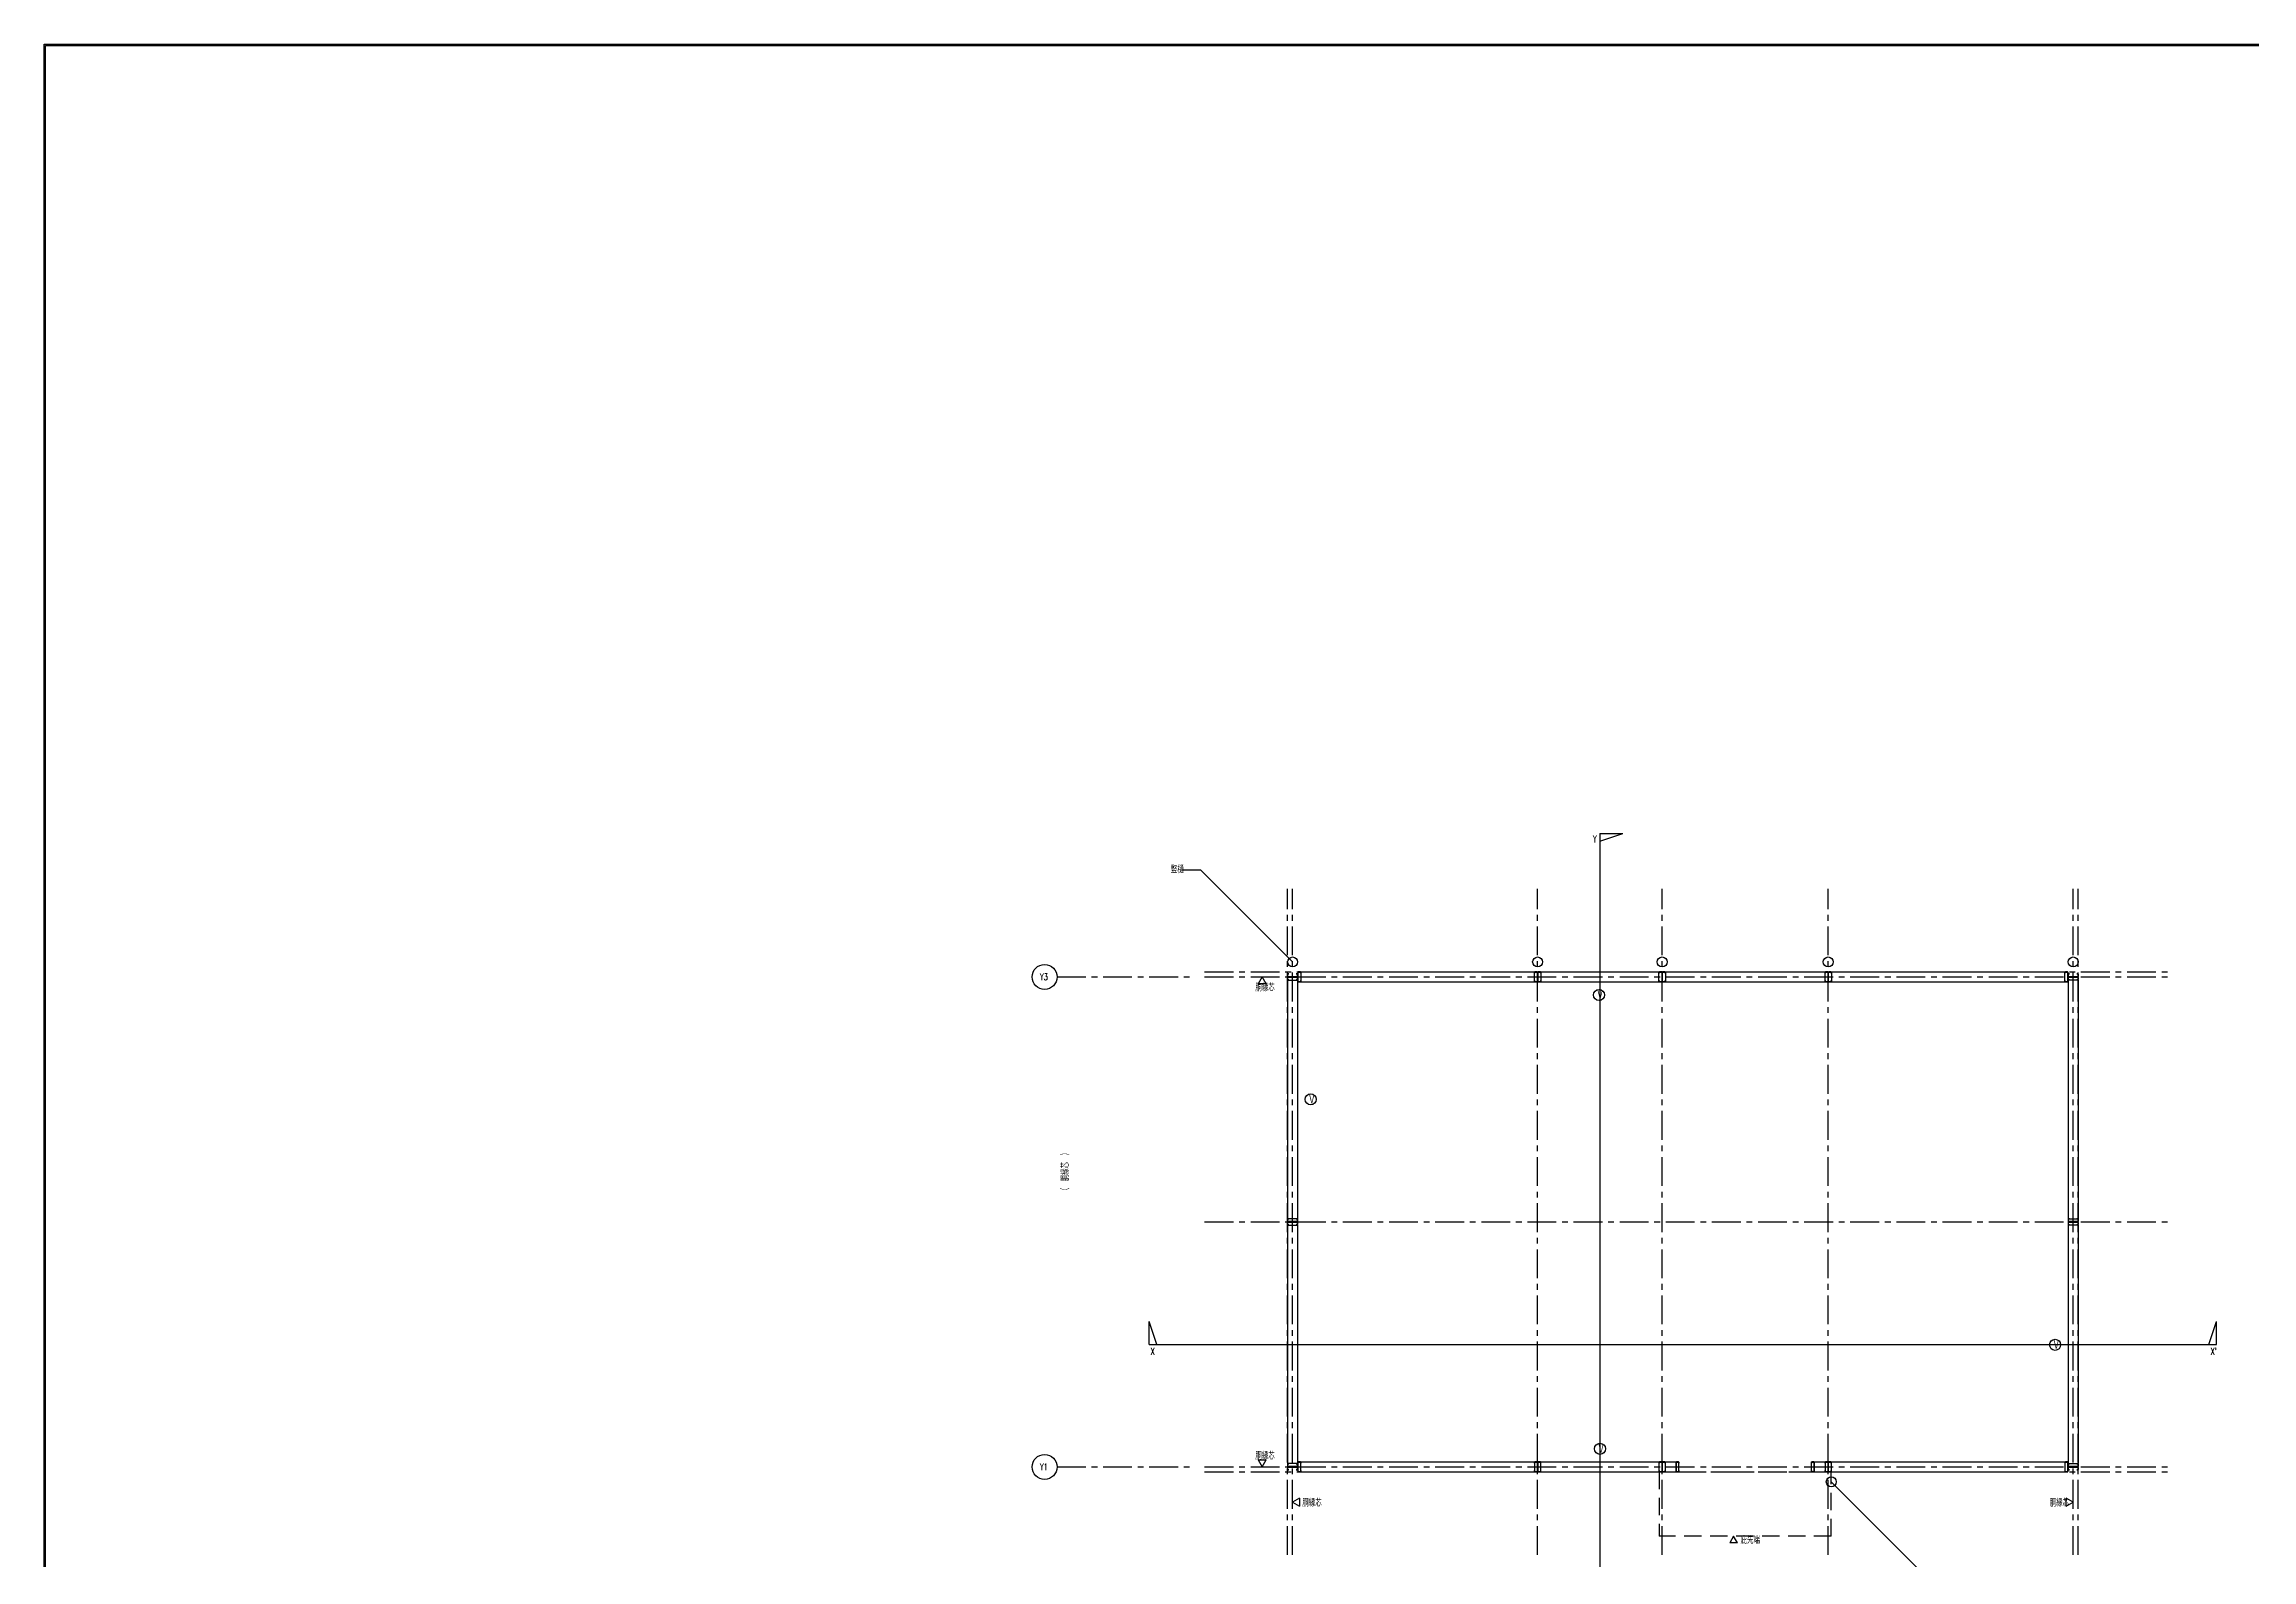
# Model space of a CAD drawing. Extents: x 1366 to 82739, y 2041 to 57026.
# Drawn here: x 1366 to 49231, y 24162 to 57026 of the extents above; entities that cross this region are included whole.
import ezdxf

# ---------------------------------------------------------------- set-up
doc = ezdxf.new("R2010")
doc.units = 0
doc.header["$LTSCALE"] = 500
doc.linetypes.add('CENTER', pattern=[2, 1.25, -0.25, 0.25, -0.25])
doc.linetypes.add('DASHED', pattern=[1.125, 0.75, -0.375])
for name, color, linetype in [('CENTER', 2, 'CENTER'), ('DOUBUTI', 7, 'Continuous'), ('HASEN', 7, 'DASHED'), ('MOJI', 7, 'Continuous'), ('SUNPO', 2, 'Continuous'), ('WAKU', 7, 'Continuous'), ('ZU1', 4, 'Continuous'), ('ZU2', 3, 'Continuous')]:
    doc.layers.add(name, color=color, linetype=linetype)
doc.styles.get("Standard").update_dxf_attribs({"font": 'simplex', "width": 0.7, "bigfont": 'bigfont'})

msp = doc.modelspace()

# ---------------------------------------------------------------- linework, layer by layer
at = {"layer": 'CENTER', "linetype": 'Continuous'}
for p, q in [((35096, 39910), (35096, 23070)), ((35096, 39910), (35596, 39910)), ((35096, 39744), (35596, 39910)), ((25326, 28834), (25326, 29334)), ((25493, 28834), (25326, 29334)), ((48300, 28834), (48466, 29334)), ((48466, 28834), (48466, 29334)), ((25326, 28834), (48466, 28834))]:
    msp.add_line(p, q, dxfattribs=at)
at = {"layer": 'CENTER', "linetype": 'CENTER'}
for p, q in [((28326, 24270), (28326, 38710)), ((28434, 24270), (28434, 38710)), ((33746, 24270), (33746, 38710)), ((36446, 24270), (36446, 38710)), ((40046, 24270), (40046, 38710)), ((45358, 24270), (45358, 38710)), ((45466, 24270), (45466, 38710)), ((26526, 36910), (47482, 36910)), ((23326, 36802), (26310, 36802)), ((26526, 36802), (47482, 36802)), ((26526, 31490), (47482, 31490)), ((23326, 26178), (26310, 26178)), ((26526, 26178), (47482, 26178)), ((26526, 26070), (47482, 26070))]:
    msp.add_line(p, q, dxfattribs=at)
at = {"layer": 'CENTER', "linetype": 'Continuous'}
for centre in [(23056, 36802), (23056, 26178)]:
    msp.add_circle(centre, 270, dxfattribs=at)
at = {"layer": 'DOUBUTI', "linetype": 'Continuous'}
for p, q in [((28615, 36910), (33677, 36910)), ((28615, 36910), (28615, 36694)), ((33677, 36694), (33677, 36910)), ((33816, 36910), (36377, 36910)), ((33816, 36910), (33816, 36694)), ((36377, 36694), (36377, 36910)), ((36516, 36910), (39977, 36910)), ((36516, 36910), (36516, 36694)), ((39977, 36694), (39977, 36910)), ((40116, 36910), (45177, 36910)), ((40116, 36910), (40116, 36694)), ((45177, 36694), (45177, 36910)), ((28326, 36733), (28326, 31560)), ((28326, 36733), (28542, 36733)), ((28542, 36733), (28542, 31560)), ((28615, 36694), (33677, 36694)), ((33816, 36694), (36377, 36694)), ((36516, 36694), (39977, 36694)), ((40116, 36694), (45177, 36694)), ((45250, 36733), (45250, 31560)), ((45466, 36733), (45250, 36733)), ((45250, 36733), (45250, 31560)), ((45466, 36733), (45250, 36733)), ((45466, 36733), (45466, 31560)), ((45466, 36733), (45466, 31560)), ((28542, 31560), (28326, 31560)), ((28326, 31421), (28326, 26248)), ((28326, 31421), (28542, 31421)), ((28542, 31421), (28542, 26248)), ((45250, 31560), (45466, 31560)), ((45250, 31560), (45466, 31560)), ((45250, 31421), (45250, 26248)), ((45466, 31421), (45250, 31421)), ((45250, 31421), (45250, 26248)), ((45466, 31421), (45250, 31421)), ((45466, 31421), (45466, 26248)), ((45466, 31421), (45466, 26248)), ((28542, 26248), (28326, 26248)), ((28615, 26286), (33677, 26286)), ((28615, 26070), (28615, 26286)), ((28615, 26070), (33677, 26070)), ((33677, 26286), (33677, 26070)), ((33816, 26286), (36377, 26286)), ((33816, 26070), (33816, 26286)), ((33816, 26070), (36377, 26070)), ((36377, 26286), (36377, 26070)), ((36516, 26286), (36811, 26286)), ((36516, 26070), (36516, 26286)), ((36516, 26070), (36811, 26070)), ((36747, 26278), (36747, 26078)), ((36750, 26078), (36750, 26278)), ((36803, 26286), (36755, 26286)), ((36755, 26284), (36803, 26284)), ((36803, 26073), (36755, 26073)), ((36755, 26070), (36803, 26070)), ((36809, 26278), (36809, 26258)), ((36809, 26258), (36811, 26258)), ((36811, 26098), (36809, 26098)), ((36809, 26098), (36809, 26078)), ((36811, 26258), (36811, 26278)), ((36811, 26078), (36811, 26098)), ((39681, 26286), (39977, 26286)), ((39681, 26278), (39681, 26258)), ((39681, 26258), (39684, 26258)), ((39681, 26098), (39681, 26078)), ((39684, 26098), (39681, 26098)), ((39681, 26070), (39977, 26070)), ((39684, 26258), (39684, 26278)), ((39684, 26078), (39684, 26098)), ((39737, 26286), (39689, 26286)), ((39689, 26284), (39737, 26284)), ((39737, 26073), (39689, 26073)), ((39689, 26070), (39737, 26070)), ((39743, 26278), (39743, 26078)), ((39745, 26078), (39745, 26278)), ((39977, 26286), (39977, 26070)), ((40116, 26286), (45177, 26286)), ((40116, 26070), (40116, 26286)), ((40116, 26070), (45177, 26070)), ((45177, 26286), (45177, 26070)), ((45250, 26248), (45466, 26248)), ((45250, 26248), (45466, 26248))]:
    msp.add_line(p, q, dxfattribs=at)
for centre, radius, start, end in [((36755, 26278), 8, 90, 180), ((36755, 26078), 8, 180, 270), ((36755, 26278), 5.7, 90, 180), ((36755, 26078), 5.7, 180, 270), ((36803, 26278), 8, 0, 90), ((36803, 26278), 5.7, 0, 90), ((36803, 26078), 8, 270, 0), ((36803, 26078), 5.7, 270, 0), ((39689, 26278), 8, 90, 180), ((39689, 26078), 8, 180, 270), ((39689, 26278), 5.7, 90, 180), ((39689, 26078), 5.7, 180, 270), ((39737, 26278), 8, 0, 90), ((39737, 26278), 5.7, 0, 90), ((39737, 26078), 8, 270, 0), ((39737, 26078), 5.7, 270, 0)]:
    msp.add_arc(centre, radius, start, end, dxfattribs=at)
at = {"layer": 'HASEN', "linetype": 'DASHED'}
for p, q in [((36380, 26070), (36380, 24678)), ((36380, 26070), (40113, 26070)), ((40113, 24678), (40113, 26070)), ((40113, 24678), (36380, 24678))]:
    msp.add_line(p, q, dxfattribs=at)
at = {"layer": 'MOJI', "linetype": 'Continuous'}
for p, q in [((27776, 36802), (27690, 36652)), ((27863, 36652), (27690, 36652)), ((27863, 36652), (27776, 36802)), ((27690, 26328), (27863, 26328)), ((27690, 26328), (27776, 26178)), ((27776, 26178), (27863, 26328)), ((28584, 25497), (28434, 25410)), ((28434, 25410), (28584, 25324)), ((28584, 25497), (28584, 25324)), ((45358, 25410), (45208, 25497)), ((45208, 25324), (45208, 25497)), ((45208, 25324), (45358, 25410)), ((37996, 24678), (37910, 24528)), ((38083, 24528), (37910, 24528)), ((38083, 24528), (37996, 24678))]:
    msp.add_line(p, q, dxfattribs=at)
at = {"layer": 'SUNPO', "linetype": 'Continuous'}
for p, q in [((26034, 39126), (26434, 39126)), ((28434, 37126), (26434, 39126)), ((40113, 25854), (42113, 23854))]:
    msp.add_line(p, q, dxfattribs=at)
at = {"layer": 'WAKU', "linetype": 'Continuous'}
for p, q in [((1366, 57026), (82739, 57026)), ((1366, 2378), (1366, 57026)), ((1396, 56996), (82709, 56996)), ((1396, 2408), (1396, 56996))]:
    msp.add_line(p, q, dxfattribs=at)
at = {"layer": 'ZU1', "linetype": 'Continuous'}
for p, q in [((28326, 36861), (28326, 36813)), ((28329, 36813), (28329, 36861)), ((28354, 36869), (28334, 36869)), ((28334, 36866), (28354, 36866)), ((28354, 36866), (28354, 36869)), ((28534, 36869), (28514, 36869)), ((28514, 36869), (28514, 36866)), ((28514, 36866), (28534, 36866)), ((28540, 36861), (28540, 36813)), ((28542, 36813), (28542, 36861)), ((28548, 36902), (28548, 36702)), ((28551, 36702), (28551, 36902)), ((28604, 36910), (28556, 36910)), ((28556, 36908), (28604, 36908)), ((28610, 36902), (28610, 36882)), ((28610, 36882), (28612, 36882)), ((28612, 36882), (28612, 36902)), ((33680, 36902), (33680, 36882)), ((33680, 36882), (33682, 36882)), ((33682, 36882), (33682, 36902)), ((33736, 36910), (33688, 36910)), ((33688, 36908), (33736, 36908)), ((33742, 36902), (33742, 36702)), ((33744, 36702), (33744, 36902)), ((33749, 36902), (33749, 36702)), ((33751, 36702), (33751, 36902)), ((33805, 36910), (33757, 36910)), ((33757, 36908), (33805, 36908)), ((33810, 36902), (33810, 36882)), ((33810, 36882), (33813, 36882)), ((33813, 36882), (33813, 36902)), ((36380, 36902), (36380, 36882)), ((36380, 36882), (36382, 36882)), ((36382, 36882), (36382, 36902)), ((36436, 36910), (36388, 36910)), ((36388, 36908), (36436, 36908)), ((36442, 36902), (36442, 36702)), ((36444, 36702), (36444, 36902)), ((36449, 36902), (36449, 36702)), ((36451, 36702), (36451, 36902)), ((36505, 36910), (36457, 36910)), ((36457, 36908), (36505, 36908)), ((36510, 36902), (36510, 36882)), ((36510, 36882), (36513, 36882)), ((36513, 36882), (36513, 36902)), ((39980, 36902), (39980, 36882)), ((39980, 36882), (39982, 36882)), ((39982, 36882), (39982, 36902)), ((40036, 36910), (39988, 36910)), ((39988, 36908), (40036, 36908)), ((40042, 36902), (40042, 36702)), ((40044, 36702), (40044, 36902)), ((40049, 36902), (40049, 36702)), ((40051, 36702), (40051, 36902)), ((40105, 36910), (40057, 36910)), ((40057, 36908), (40105, 36908)), ((40110, 36902), (40110, 36882)), ((40110, 36882), (40113, 36882)), ((40113, 36882), (40113, 36902)), ((45180, 36902), (45180, 36882)), ((45180, 36882), (45183, 36882)), ((45183, 36882), (45183, 36902)), ((45236, 36910), (45188, 36910)), ((45188, 36908), (45236, 36908)), ((45242, 36902), (45242, 36702)), ((45244, 36702), (45244, 36902)), ((45250, 36861), (45250, 36813)), ((45253, 36813), (45253, 36861)), ((45278, 36869), (45258, 36869)), ((45258, 36866), (45278, 36866)), ((45278, 36866), (45278, 36869)), ((45458, 36869), (45438, 36869)), ((45438, 36869), (45438, 36866)), ((45438, 36866), (45458, 36866)), ((45464, 36861), (45464, 36813)), ((45466, 36813), (45466, 36861)), ((28326, 36792), (28326, 36744)), ((28329, 36744), (28329, 36792)), ((28534, 36807), (28334, 36807)), ((28334, 36805), (28534, 36805)), ((28534, 36800), (28334, 36800)), ((28334, 36798), (28534, 36798)), ((28354, 36739), (28334, 36739)), ((28334, 36736), (28354, 36736)), ((28354, 36736), (28354, 36739)), ((28534, 36739), (28514, 36739)), ((28514, 36739), (28514, 36736)), ((28514, 36736), (28534, 36736)), ((28540, 36792), (28540, 36744)), ((28542, 36744), (28542, 36792)), ((28604, 36697), (28556, 36697)), ((28556, 36694), (28604, 36694)), ((28612, 36722), (28610, 36722)), ((28610, 36722), (28610, 36702)), ((28612, 36702), (28612, 36722)), ((33680, 36722), (33680, 36702)), ((33682, 36722), (33680, 36722)), ((33682, 36702), (33682, 36722)), ((33736, 36697), (33688, 36697)), ((33688, 36694), (33736, 36694)), ((33805, 36697), (33757, 36697)), ((33757, 36694), (33805, 36694)), ((33813, 36722), (33810, 36722)), ((33810, 36722), (33810, 36702)), ((33813, 36702), (33813, 36722)), ((36380, 36722), (36380, 36702)), ((36382, 36722), (36380, 36722)), ((36382, 36702), (36382, 36722)), ((36436, 36697), (36388, 36697)), ((36388, 36694), (36436, 36694)), ((36505, 36697), (36457, 36697)), ((36457, 36694), (36505, 36694)), ((36513, 36722), (36510, 36722)), ((36510, 36722), (36510, 36702)), ((36513, 36702), (36513, 36722)), ((39980, 36722), (39980, 36702)), ((39982, 36722), (39980, 36722)), ((39982, 36702), (39982, 36722)), ((40036, 36697), (39988, 36697)), ((39988, 36694), (40036, 36694)), ((40105, 36697), (40057, 36697)), ((40057, 36694), (40105, 36694)), ((40113, 36722), (40110, 36722)), ((40110, 36722), (40110, 36702)), ((40113, 36702), (40113, 36722)), ((45180, 36722), (45180, 36702)), ((45183, 36722), (45180, 36722)), ((45183, 36702), (45183, 36722)), ((45236, 36697), (45188, 36697)), ((45188, 36694), (45236, 36694)), ((45250, 36792), (45250, 36744)), ((45253, 36744), (45253, 36792)), ((45458, 36807), (45258, 36807)), ((45258, 36805), (45458, 36805)), ((45458, 36800), (45258, 36800)), ((45258, 36798), (45458, 36798)), ((45278, 36739), (45258, 36739)), ((45258, 36736), (45278, 36736)), ((45278, 36736), (45278, 36739)), ((45458, 36739), (45438, 36739)), ((45438, 36739), (45438, 36736)), ((45438, 36736), (45458, 36736)), ((45464, 36792), (45464, 36744)), ((45466, 36744), (45466, 36792)), ((28326, 31549), (28326, 31501)), ((28326, 31480), (28326, 31432)), ((28329, 31501), (28329, 31549)), ((28329, 31432), (28329, 31480)), ((28354, 31557), (28334, 31557)), ((28334, 31554), (28354, 31554)), ((28534, 31495), (28334, 31495)), ((28334, 31493), (28534, 31493)), ((28534, 31488), (28334, 31488)), ((28334, 31486), (28534, 31486)), ((28354, 31427), (28334, 31427)), ((28334, 31424), (28354, 31424)), ((28354, 31554), (28354, 31557)), ((28354, 31424), (28354, 31427)), ((28534, 31557), (28514, 31557)), ((28514, 31557), (28514, 31554)), ((28514, 31554), (28534, 31554)), ((28534, 31427), (28514, 31427)), ((28514, 31427), (28514, 31424)), ((28514, 31424), (28534, 31424)), ((28540, 31549), (28540, 31501)), ((28540, 31480), (28540, 31432)), ((28542, 31501), (28542, 31549)), ((28542, 31432), (28542, 31480)), ((45250, 31549), (45250, 31501)), ((45250, 31480), (45250, 31432)), ((45253, 31501), (45253, 31549)), ((45253, 31432), (45253, 31480)), ((45278, 31557), (45258, 31557)), ((45258, 31554), (45278, 31554)), ((45458, 31495), (45258, 31495)), ((45258, 31493), (45458, 31493)), ((45458, 31488), (45258, 31488)), ((45258, 31486), (45458, 31486)), ((45278, 31427), (45258, 31427)), ((45258, 31424), (45278, 31424)), ((45278, 31554), (45278, 31557)), ((45278, 31424), (45278, 31427)), ((45458, 31557), (45438, 31557)), ((45438, 31557), (45438, 31554)), ((45438, 31554), (45458, 31554)), ((45458, 31427), (45438, 31427)), ((45438, 31427), (45438, 31424)), ((45438, 31424), (45458, 31424)), ((45464, 31549), (45464, 31501)), ((45464, 31480), (45464, 31432)), ((45466, 31501), (45466, 31549)), ((45466, 31432), (45466, 31480)), ((28326, 26237), (28326, 26189)), ((28326, 26168), (28326, 26120)), ((28329, 26189), (28329, 26237)), ((28329, 26120), (28329, 26168)), ((28354, 26245), (28334, 26245)), ((28334, 26242), (28354, 26242)), ((28534, 26183), (28334, 26183)), ((28334, 26181), (28534, 26181)), ((28534, 26176), (28334, 26176)), ((28334, 26174), (28534, 26174)), ((28354, 26115), (28334, 26115)), ((28334, 26112), (28354, 26112)), ((28354, 26242), (28354, 26245)), ((28354, 26112), (28354, 26115)), ((28534, 26245), (28514, 26245)), ((28514, 26245), (28514, 26242)), ((28514, 26242), (28534, 26242)), ((28534, 26115), (28514, 26115)), ((28514, 26115), (28514, 26112)), ((28514, 26112), (28534, 26112)), ((28540, 26237), (28540, 26189)), ((28540, 26168), (28540, 26120)), ((28542, 26189), (28542, 26237)), ((28542, 26120), (28542, 26168)), ((28548, 26278), (28548, 26078)), ((28551, 26078), (28551, 26278)), ((28604, 26286), (28556, 26286)), ((28556, 26284), (28604, 26284)), ((28604, 26073), (28556, 26073)), ((28556, 26070), (28604, 26070)), ((28610, 26278), (28610, 26258)), ((28610, 26258), (28612, 26258)), ((28612, 26098), (28610, 26098)), ((28610, 26098), (28610, 26078)), ((28612, 26258), (28612, 26278)), ((28612, 26078), (28612, 26098)), ((33680, 26278), (33680, 26258)), ((33680, 26258), (33682, 26258)), ((33680, 26098), (33680, 26078)), ((33682, 26098), (33680, 26098)), ((33682, 26258), (33682, 26278)), ((33682, 26078), (33682, 26098)), ((33736, 26286), (33688, 26286)), ((33688, 26284), (33736, 26284)), ((33736, 26073), (33688, 26073)), ((33688, 26070), (33736, 26070)), ((33742, 26278), (33742, 26078)), ((33744, 26078), (33744, 26278)), ((33749, 26278), (33749, 26078)), ((33751, 26078), (33751, 26278)), ((33805, 26286), (33757, 26286)), ((33757, 26284), (33805, 26284)), ((33805, 26073), (33757, 26073)), ((33757, 26070), (33805, 26070)), ((33810, 26278), (33810, 26258)), ((33810, 26258), (33813, 26258)), ((33813, 26098), (33810, 26098)), ((33810, 26098), (33810, 26078)), ((33813, 26258), (33813, 26278)), ((33813, 26078), (33813, 26098)), ((36380, 26278), (36380, 26258)), ((36380, 26258), (36382, 26258)), ((36380, 26098), (36380, 26078)), ((36382, 26098), (36380, 26098)), ((36382, 26258), (36382, 26278)), ((36382, 26078), (36382, 26098)), ((36436, 26286), (36388, 26286)), ((36388, 26284), (36436, 26284)), ((36436, 26073), (36388, 26073)), ((36388, 26070), (36436, 26070)), ((36442, 26278), (36442, 26078)), ((36444, 26078), (36444, 26278)), ((36449, 26278), (36449, 26078)), ((36451, 26078), (36451, 26278)), ((36505, 26286), (36457, 26286)), ((36457, 26284), (36505, 26284)), ((36505, 26073), (36457, 26073)), ((36457, 26070), (36505, 26070)), ((36510, 26278), (36510, 26258)), ((36510, 26258), (36513, 26258)), ((36513, 26098), (36510, 26098)), ((36510, 26098), (36510, 26078)), ((36513, 26258), (36513, 26278)), ((36513, 26078), (36513, 26098)), ((36811, 26070), (36811, 26286)), ((39681, 26070), (39681, 26286)), ((39980, 26278), (39980, 26258)), ((39980, 26258), (39982, 26258)), ((39980, 26098), (39980, 26078)), ((39982, 26098), (39980, 26098)), ((39982, 26258), (39982, 26278)), ((39982, 26078), (39982, 26098)), ((40036, 26286), (39988, 26286)), ((39988, 26284), (40036, 26284)), ((40036, 26073), (39988, 26073)), ((39988, 26070), (40036, 26070)), ((40042, 26278), (40042, 26078)), ((40044, 26078), (40044, 26278)), ((40049, 26278), (40049, 26078)), ((40051, 26078), (40051, 26278)), ((40105, 26286), (40057, 26286)), ((40057, 26284), (40105, 26284)), ((40105, 26073), (40057, 26073)), ((40057, 26070), (40105, 26070)), ((40110, 26278), (40110, 26258)), ((40110, 26258), (40113, 26258)), ((40113, 26098), (40110, 26098)), ((40110, 26098), (40110, 26078)), ((40113, 26258), (40113, 26278)), ((40113, 26078), (40113, 26098)), ((45180, 26278), (45180, 26258)), ((45180, 26258), (45183, 26258)), ((45180, 26098), (45180, 26078)), ((45183, 26098), (45180, 26098)), ((45183, 26258), (45183, 26278)), ((45183, 26078), (45183, 26098)), ((45236, 26286), (45188, 26286)), ((45188, 26284), (45236, 26284)), ((45236, 26073), (45188, 26073)), ((45188, 26070), (45236, 26070)), ((45242, 26278), (45242, 26078)), ((45244, 26078), (45244, 26278)), ((45250, 26237), (45250, 26189)), ((45250, 26168), (45250, 26120)), ((45253, 26189), (45253, 26237)), ((45253, 26120), (45253, 26168)), ((45278, 26245), (45258, 26245)), ((45258, 26242), (45278, 26242)), ((45458, 26183), (45258, 26183)), ((45258, 26181), (45458, 26181)), ((45458, 26176), (45258, 26176)), ((45258, 26174), (45458, 26174)), ((45278, 26115), (45258, 26115)), ((45258, 26112), (45278, 26112)), ((45278, 26242), (45278, 26245)), ((45278, 26112), (45278, 26115)), ((45458, 26245), (45438, 26245)), ((45438, 26245), (45438, 26242)), ((45438, 26242), (45458, 26242)), ((45458, 26115), (45438, 26115)), ((45438, 26115), (45438, 26112)), ((45438, 26112), (45458, 26112)), ((45464, 26237), (45464, 26189)), ((45464, 26168), (45464, 26120)), ((45466, 26189), (45466, 26237)), ((45466, 26120), (45466, 26168))]:
    msp.add_line(p, q, dxfattribs=at)
for centre, radius in [((28434, 37126), 108), ((33746, 37126), 108), ((36446, 37126), 108), ((40046, 37126), 108), ((45358, 37126), 108), ((35077, 36410), 120), ((28826, 34147), 120), ((44966, 28825), 120), ((35097, 26570), 120)]:
    msp.add_circle(centre, radius, dxfattribs=at)
for centre, radius, start, end in [((28334, 36861), 8, 90, 180), ((28334, 36861), 5.7, 90, 180), ((28534, 36861), 8, 0, 90), ((28534, 36861), 5.7, 0, 90), ((28556, 36902), 8, 90, 180), ((28556, 36902), 5.7, 90, 180), ((28604, 36902), 8, 0, 90), ((28604, 36902), 5.7, 0, 90), ((33688, 36902), 8, 90, 180), ((33688, 36902), 5.7, 90, 180), ((33736, 36902), 8, 0, 90), ((33736, 36902), 5.7, 0, 90), ((33757, 36902), 8, 90, 180), ((33757, 36902), 5.7, 90, 180), ((33805, 36902), 8, 0, 90), ((33805, 36902), 5.7, 0, 90), ((36388, 36902), 8, 90, 180), ((36388, 36902), 5.7, 90, 180), ((36436, 36902), 8, 0, 90), ((36436, 36902), 5.7, 0, 90), ((36457, 36902), 8, 90, 180), ((36457, 36902), 5.7, 90, 180), ((36505, 36902), 8, 0, 90), ((36505, 36902), 5.7, 0, 90), ((39988, 36902), 8, 90, 180), ((39988, 36902), 5.7, 90, 180), ((40036, 36902), 8, 0, 90), ((40036, 36902), 5.7, 0, 90), ((40057, 36902), 8, 90, 180), ((40057, 36902), 5.7, 90, 180), ((40105, 36902), 8, 0, 90), ((40105, 36902), 5.7, 0, 90), ((45188, 36902), 8, 90, 180), ((45188, 36902), 5.7, 90, 180), ((45236, 36902), 8, 0, 90), ((45236, 36902), 5.7, 0, 90), ((45258, 36861), 8, 90, 180), ((45258, 36861), 5.7, 90, 180), ((45458, 36861), 8, 0, 90), ((45458, 36861), 5.7, 0, 90), ((28334, 36813), 8, 180, 270), ((28334, 36792), 8, 90, 180), ((28334, 36744), 8, 180, 270), ((28334, 36813), 5.7, 180, 270), ((28334, 36792), 5.7, 90, 180), ((28334, 36744), 5.7, 180, 270), ((28534, 36813), 8, 270, 0), ((28534, 36813), 5.7, 270, 0), ((28534, 36792), 8, 0, 90), ((28534, 36792), 5.7, 0, 90), ((28534, 36744), 8, 270, 0), ((28534, 36744), 5.7, 270, 0), ((28556, 36702), 8, 180, 270), ((28556, 36702), 5.7, 180, 270), ((28604, 36702), 8, 270, 0), ((28604, 36702), 5.7, 270, 0), ((33688, 36702), 8, 180, 270), ((33688, 36702), 5.7, 180, 270), ((33736, 36702), 8, 270, 0), ((33736, 36702), 5.7, 270, 0), ((33757, 36702), 8, 180, 270), ((33757, 36702), 5.7, 180, 270), ((33805, 36702), 8, 270, 0), ((33805, 36702), 5.7, 270, 0), ((36388, 36702), 8, 180, 270), ((36388, 36702), 5.7, 180, 270), ((36436, 36702), 8, 270, 0), ((36436, 36702), 5.7, 270, 0), ((36457, 36702), 8, 180, 270), ((36457, 36702), 5.7, 180, 270), ((36505, 36702), 8, 270, 0), ((36505, 36702), 5.7, 270, 0), ((39988, 36702), 8, 180, 270), ((39988, 36702), 5.7, 180, 270), ((40036, 36702), 8, 270, 0), ((40036, 36702), 5.7, 270, 0), ((40057, 36702), 8, 180, 270), ((40057, 36702), 5.7, 180, 270), ((40105, 36702), 8, 270, 0), ((40105, 36702), 5.7, 270, 0), ((45188, 36702), 8, 180, 270), ((45188, 36702), 5.7, 180, 270), ((45236, 36702), 8, 270, 0), ((45236, 36702), 5.7, 270, 0), ((45258, 36813), 8, 180, 270), ((45258, 36792), 8, 90, 180), ((45258, 36744), 8, 180, 270), ((45258, 36813), 5.7, 180, 270), ((45258, 36792), 5.7, 90, 180), ((45258, 36744), 5.7, 180, 270), ((45458, 36813), 8, 270, 0), ((45458, 36813), 5.7, 270, 0), ((45458, 36792), 8, 0, 90), ((45458, 36792), 5.7, 0, 90), ((45458, 36744), 8, 270, 0), ((45458, 36744), 5.7, 270, 0), ((28334, 31549), 8, 90, 180), ((28334, 31501), 8, 180, 270), ((28334, 31480), 8, 90, 180), ((28334, 31432), 8, 180, 270), ((28334, 31549), 5.7, 90, 180), ((28334, 31501), 5.7, 180, 270), ((28334, 31480), 5.7, 90, 180), ((28334, 31432), 5.7, 180, 270), ((28534, 31549), 8, 0, 90), ((28534, 31549), 5.7, 0, 90), ((28534, 31501), 8, 270, 0), ((28534, 31501), 5.7, 270, 0), ((28534, 31480), 8, 0, 90), ((28534, 31480), 5.7, 0, 90), ((28534, 31432), 8, 270, 0), ((28534, 31432), 5.7, 270, 0), ((45258, 31549), 8, 90, 180), ((45258, 31501), 8, 180, 270), ((45258, 31480), 8, 90, 180), ((45258, 31432), 8, 180, 270), ((45258, 31549), 5.7, 90, 180), ((45258, 31501), 5.7, 180, 270), ((45258, 31480), 5.7, 90, 180), ((45258, 31432), 5.7, 180, 270), ((45458, 31549), 8, 0, 90), ((45458, 31549), 5.7, 0, 90), ((45458, 31501), 8, 270, 0), ((45458, 31501), 5.7, 270, 0), ((45458, 31480), 8, 0, 90), ((45458, 31480), 5.7, 0, 90), ((45458, 31432), 8, 270, 0), ((45458, 31432), 5.7, 270, 0), ((28334, 26237), 8, 90, 180), ((28334, 26189), 8, 180, 270), ((28334, 26168), 8, 90, 180), ((28334, 26120), 8, 180, 270), ((28334, 26237), 5.7, 90, 180), ((28334, 26189), 5.7, 180, 270), ((28334, 26168), 5.7, 90, 180), ((28334, 26120), 5.7, 180, 270), ((28534, 26237), 8, 0, 90), ((28534, 26237), 5.7, 0, 90), ((28534, 26189), 8, 270, 0), ((28534, 26189), 5.7, 270, 0), ((28534, 26168), 8, 0, 90), ((28534, 26168), 5.7, 0, 90), ((28534, 26120), 8, 270, 0), ((28534, 26120), 5.7, 270, 0), ((28556, 26278), 8, 90, 180), ((28556, 26078), 8, 180, 270), ((28556, 26278), 5.7, 90, 180), ((28556, 26078), 5.7, 180, 270), ((28604, 26278), 8, 0, 90), ((28604, 26278), 5.7, 0, 90), ((28604, 26078), 8, 270, 0), ((28604, 26078), 5.7, 270, 0), ((33688, 26278), 8, 90, 180), ((33688, 26078), 8, 180, 270), ((33688, 26278), 5.7, 90, 180), ((33688, 26078), 5.7, 180, 270), ((33736, 26278), 8, 0, 90), ((33736, 26278), 5.7, 0, 90), ((33736, 26078), 8, 270, 0), ((33736, 26078), 5.7, 270, 0), ((33757, 26278), 8, 90, 180), ((33757, 26078), 8, 180, 270), ((33757, 26278), 5.7, 90, 180), ((33757, 26078), 5.7, 180, 270), ((33805, 26278), 8, 0, 90), ((33805, 26278), 5.7, 0, 90), ((33805, 26078), 8, 270, 0), ((33805, 26078), 5.7, 270, 0), ((36388, 26278), 8, 90, 180), ((36388, 26078), 8, 180, 270), ((36388, 26278), 5.7, 90, 180), ((36388, 26078), 5.7, 180, 270), ((36436, 26278), 8, 0, 90), ((36436, 26278), 5.7, 0, 90), ((36436, 26078), 8, 270, 0), ((36436, 26078), 5.7, 270, 0), ((36457, 26278), 8, 90, 180), ((36457, 26078), 8, 180, 270), ((36457, 26278), 5.7, 90, 180), ((36457, 26078), 5.7, 180, 270), ((36505, 26278), 8, 0, 90), ((36505, 26278), 5.7, 0, 90), ((36505, 26078), 8, 270, 0), ((36505, 26078), 5.7, 270, 0), ((39988, 26278), 8, 90, 180), ((39988, 26078), 8, 180, 270), ((39988, 26278), 5.7, 90, 180), ((39988, 26078), 5.7, 180, 270), ((40036, 26278), 8, 0, 90), ((40036, 26278), 5.7, 0, 90), ((40036, 26078), 8, 270, 0), ((40036, 26078), 5.7, 270, 0), ((40057, 26278), 8, 90, 180), ((40057, 26078), 8, 180, 270), ((40057, 26278), 5.7, 90, 180), ((40057, 26078), 5.7, 180, 270), ((40105, 26278), 8, 0, 90), ((40105, 26278), 5.7, 0, 90), ((40105, 26078), 8, 270, 0), ((40105, 26078), 5.7, 270, 0), ((45188, 26278), 8, 90, 180), ((45188, 26078), 8, 180, 270), ((45188, 26278), 5.7, 90, 180), ((45188, 26078), 5.7, 180, 270), ((45236, 26278), 8, 0, 90), ((45236, 26278), 5.7, 0, 90), ((45236, 26078), 8, 270, 0), ((45236, 26078), 5.7, 270, 0), ((45258, 26237), 8, 90, 180), ((45258, 26189), 8, 180, 270), ((45258, 26168), 8, 90, 180), ((45258, 26120), 8, 180, 270), ((45258, 26237), 5.7, 90, 180), ((45258, 26189), 5.7, 180, 270), ((45258, 26168), 5.7, 90, 180), ((45258, 26120), 5.7, 180, 270), ((45458, 26237), 8, 0, 90), ((45458, 26237), 5.7, 0, 90), ((45458, 26189), 8, 270, 0), ((45458, 26189), 5.7, 270, 0), ((45458, 26168), 8, 0, 90), ((45458, 26168), 5.7, 0, 90), ((45458, 26120), 8, 270, 0), ((45458, 26120), 5.7, 270, 0)]:
    msp.add_arc(centre, radius, start, end, dxfattribs=at)
at = {"layer": 'ZU2', "linetype": 'Continuous'}
msp.add_circle((40113, 25854), 108, dxfattribs=at)

# ---------------------------------------------------------------- texts
at = {"layer": 'MOJI', "linetype": 'Continuous', "width": 0.666667}
for s, height, p in [('Y', 150, (34946, 39716)), ('竪樋', 150, (25794, 39052)), ('Y3', 150, (22956, 36728)), ('胴縁芯', 150, (27626, 36492)), ('Ｖ', 180, (35017, 36310)), ('Ｖ', 180, (28766, 34047)), ('X', 150, (25356, 28610)), ('Ｖ', 180, (44906, 28725)), ("X'", 150, (48336, 28610)), ('胴縁芯', 150, (27626, 26338)), ('Ｖ', 180, (35037, 26470)), ('Y1', 150, (22956, 26104)), ('胴縁芯', 150, (28644, 25320)), ('胴縁芯', 150, (44848, 25320)), ('庇先端', 150, (38146, 24514))]:
    msp.add_text(s, height=height, dxfattribs=at).set_placement(p)
msp.add_text('（\u3000胴縁芯\u3000）', height=150, rotation=90, dxfattribs=at).set_placement((23586, 32090))

doc.saveas('drawing.dxf')
